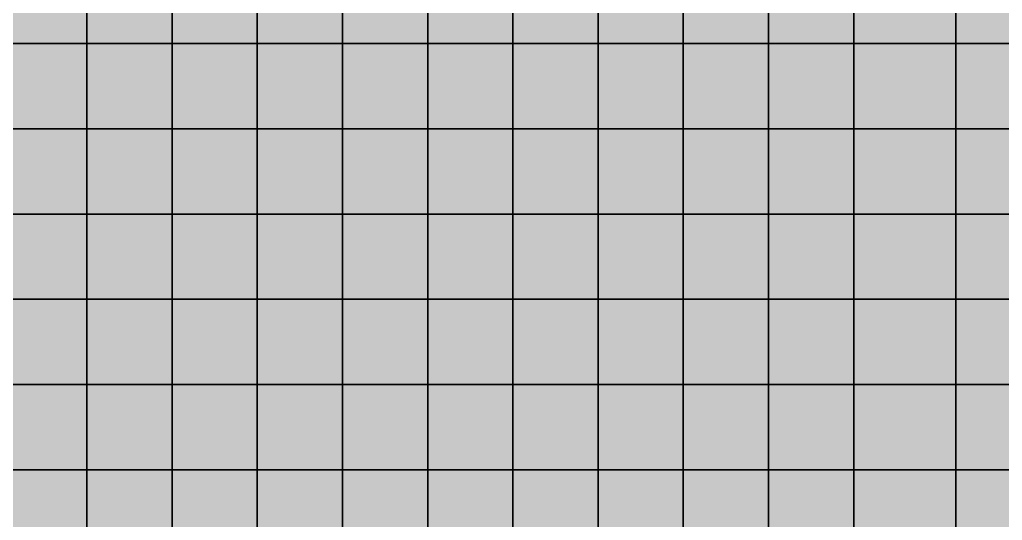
# Model space of a CAD drawing. Header units: inches. Extents: x -100 to 146, y -140 to 41.
# Drawn here: x 12.52 to 24.05, y -12.59 to -6.72 of the extents above; entities that cross this region are included whole.
import ezdxf

# ---------------------------------------------------------------- set-up
doc = ezdxf.new("R2010")
doc.units = ezdxf.units.IN
doc.header["$MEASUREMENT"] = 0
for name, color, linetype in [('Contour 1-01', 7, 'Continuous'), ('Mesh-joint-vd-s2', 7, 'Continuous'), ('Mesh-joint-vd-s3', 7, 'Continuous'), ('Mesh-セル中詰(水中)', 7, 'Continuous'), ('Mesh-梁①(両端)', 7, 'Continuous'), ('Mesh-梁③(円周)', 7, 'Continuous'), ('Mesh-深層混合処理(水中)', 7, 'Continuous'), ('Undeformed Mesh-セル中詰(水中)', 7, 'Continuous'), ('Undeformed Mesh-深層混合処理(水中)', 7, 'Continuous')]:
    doc.layers.add(name, color=color, linetype=linetype)

msp = doc.modelspace()

# ---------------------------------------------------------------- linework, layer by layer
at = {"color": 7, "true_color": 0xffffff, "transparency": 33554687}
for p, q in [((23.51, -7), (23.51, -6)), ((12.25, -7), (23.51, -7)), ((23.51, -8), (23.51, -7)), ((23.51, -7), (23.51, -7)), ((23.51, -7), (23.51, -7)), ((12.25, -8), (23.51, -8)), ((23.51, -9), (23.51, -8)), ((23.51, -8), (23.51, -8)), ((23.51, -8), (23.51, -8)), ((12.25, -9), (23.51, -9)), ((23.51, -10), (23.51, -9)), ((23.51, -9), (23.51, -9)), ((23.51, -9), (23.51, -9)), ((12.25, -10), (23.51, -10)), ((23.51, -11), (23.51, -10)), ((23.51, -10), (23.51, -10)), ((23.51, -10), (23.51, -10)), ((12.25, -11), (23.51, -11)), ((23.51, -12), (23.51, -11)), ((23.51, -11), (23.51, -11)), ((23.51, -11), (23.51, -11)), ((12.25, -12), (23.51, -12)), ((23.51, -13), (23.51, -12)), ((23.51, -12), (23.51, -12)), ((23.51, -12), (23.51, -12))]:
    msp.add_line(p, q, dxfattribs=at)
for points in [[(13.31103, -6), (12.25, -6), (12.25, -7)], [(13.31103, -6), (12.25, -7), (13.31103, -7)], [(14.31103, -6), (13.31103, -6), (13.31103, -7)], [(14.31103, -6), (13.31103, -7), (14.31103, -7)], [(15.31103, -6), (14.31103, -6), (14.31103, -7)], [(15.31103, -6), (14.31103, -7), (15.31103, -7)], [(16.31103, -6), (15.31103, -6), (15.31103, -7)], [(16.31103, -6), (15.31103, -7), (16.31103, -7)], [(17.31103, -6), (16.31103, -6), (16.31103, -7)], [(17.31103, -6), (16.31103, -7), (17.31103, -7)], [(18.31103, -6), (17.31103, -6), (17.31103, -7)], [(18.31103, -6), (17.31103, -7), (18.31103, -7)], [(18.31103, -6), (18.31103, -7), (19.31103, -7)], [(18.31103, -6), (19.31103, -7), (19.31103, -6)], [(20.31103, -6), (19.31103, -6), (19.31103, -7)], [(20.31103, -6), (19.31103, -7), (20.31103, -7)], [(20.31103, -6), (20.31103, -7), (21.31103, -7)], [(20.31103, -6), (21.31103, -7), (21.31103, -6)], [(22.31103, -6), (21.31103, -6), (21.31103, -7)], [(22.31103, -6), (21.31103, -7), (22.31103, -7)], [(23.51, -6), (22.31103, -6), (22.31103, -7)], [(23.51, -6), (22.31103, -7), (23.51, -7)], [(24.6, -6), (23.51, -6), (23.51, -7)], [(24.6, -6), (23.51, -7), (24.6, -7)], [(13.31103, -7), (12.25, -7), (12.25, -8)], [(13.31103, -7), (12.25, -8), (13.31103, -8)], [(14.31103, -7), (13.31103, -7), (13.31103, -8)], [(14.31103, -7), (13.31103, -8), (14.31103, -8)], [(15.31103, -7), (14.31103, -7), (14.31103, -8)], [(15.31103, -7), (14.31103, -8), (15.31103, -8)], [(16.31103, -7), (15.31103, -7), (15.31103, -8)], [(16.31103, -7), (15.31103, -8), (16.31103, -8)], [(17.31103, -7), (16.31103, -7), (16.31103, -8)], [(17.31103, -7), (16.31103, -8), (17.31103, -8)], [(17.31103, -7), (17.31103, -8), (18.31103, -8)], [(17.31103, -7), (18.31103, -8), (18.31103, -7)], [(18.31103, -7), (18.31103, -8), (19.31103, -8)], [(18.31103, -7), (19.31103, -8), (19.31103, -7)], [(20.31103, -7), (19.31103, -7), (19.31103, -8)], [(20.31103, -7), (19.31103, -8), (20.31103, -8)], [(20.31103, -7), (20.31103, -8), (21.31103, -8)], [(20.31103, -7), (21.31103, -8), (21.31103, -7)], [(22.31103, -7), (21.31103, -7), (21.31103, -8)], [(22.31103, -7), (21.31103, -8), (22.31103, -8)], [(22.31103, -7), (22.31103, -8), (23.51, -8)], [(22.31103, -7), (23.51, -8), (23.51, -7)], [(24.6, -7), (23.51, -7), (23.51, -8)], [(24.6, -7), (23.51, -8), (24.6, -8)], [(13.31103, -8), (12.25, -8), (12.25, -9)], [(13.31103, -8), (12.25, -9), (13.31103, -9)], [(14.31103, -8), (13.31103, -8), (13.31103, -9)], [(14.31103, -8), (13.31103, -9), (14.31103, -9)], [(15.31103, -8), (14.31103, -8), (14.31103, -9)], [(15.31103, -8), (14.31103, -9), (15.31103, -9)], [(16.31103, -8), (15.31103, -8), (15.31103, -9)], [(16.31103, -8), (15.31103, -9), (16.31103, -9)], [(17.31103, -8), (16.31103, -8), (16.31103, -9)], [(17.31103, -8), (16.31103, -9), (17.31103, -9)], [(18.31103, -8), (17.31103, -8), (17.31103, -9)], [(18.31103, -8), (17.31103, -9), (18.31103, -9)], [(19.31103, -8), (18.31103, -8), (18.31103, -9)], [(19.31103, -8), (18.31103, -9), (19.31103, -9)], [(20.31103, -8), (19.31103, -8), (19.31103, -9)], [(20.31103, -8), (19.31103, -9), (20.31103, -9)], [(21.31103, -8), (20.31103, -8), (20.31103, -9)], [(21.31103, -8), (20.31103, -9), (21.31103, -9)], [(22.31103, -8), (21.31103, -8), (21.31103, -9)], [(22.31103, -8), (21.31103, -9), (22.31103, -9)], [(23.51, -8), (22.31103, -8), (22.31103, -9)], [(23.51, -8), (22.31103, -9), (23.51, -9)], [(24.6, -8), (23.51, -8), (23.51, -9)], [(24.6, -8), (23.51, -9), (24.6, -9)], [(13.31103, -9), (12.25, -9), (12.25, -10)], [(13.31103, -9), (12.25, -10), (13.31103, -10)], [(14.31103, -9), (13.31103, -9), (13.31103, -10)], [(14.31103, -9), (13.31103, -10), (14.31103, -10)], [(15.31103, -9), (14.31103, -9), (14.31103, -10)], [(15.31103, -9), (14.31103, -10), (15.31103, -10)], [(16.31103, -9), (15.31103, -9), (15.31103, -10)], [(16.31103, -9), (15.31103, -10), (16.31103, -10)], [(17.31103, -9), (16.31103, -9), (16.31103, -10)], [(17.31103, -9), (16.31103, -10), (17.31103, -10)], [(18.31103, -9), (17.31103, -9), (17.31103, -10)], [(18.31103, -9), (17.31103, -10), (18.31103, -10)], [(18.31103, -9), (18.31103, -10), (19.31103, -10)], [(18.31103, -9), (19.31103, -10), (19.31103, -9)], [(20.31103, -9), (19.31103, -9), (19.31103, -10)], [(20.31103, -9), (19.31103, -10), (20.31103, -10)], [(20.31103, -9), (20.31103, -10), (21.31103, -10)], [(20.31103, -9), (21.31103, -10), (21.31103, -9)], [(22.31103, -9), (21.31103, -9), (21.31103, -10)], [(22.31103, -9), (21.31103, -10), (22.31103, -10)], [(22.31103, -9), (22.31103, -10), (23.51, -10)], [(22.31103, -9), (23.51, -10), (23.51, -9)], [(24.6, -9), (23.51, -9), (23.51, -10)], [(24.6, -9), (23.51, -10), (24.6, -10)], [(13.31103, -10), (12.25, -10), (12.25, -11)], [(13.31103, -10), (12.25, -11), (13.31103, -11)], [(14.31103, -10), (13.31103, -10), (13.31103, -11)], [(14.31103, -10), (13.31103, -11), (14.31103, -11)], [(15.31103, -10), (14.31103, -10), (14.31103, -11)], [(15.31103, -10), (14.31103, -11), (15.31103, -11)], [(16.31103, -10), (15.31103, -10), (15.31103, -11)], [(16.31103, -10), (15.31103, -11), (16.31103, -11)], [(17.31103, -10), (16.31103, -10), (16.31103, -11)], [(17.31103, -10), (16.31103, -11), (17.31103, -11)], [(17.31103, -10), (17.31103, -11), (18.31103, -11)], [(17.31103, -10), (18.31103, -11), (18.31103, -10)], [(18.31103, -10), (18.31103, -11), (19.31103, -11)], [(18.31103, -10), (19.31103, -11), (19.31103, -10)], [(20.31103, -10), (19.31103, -10), (19.31103, -11)], [(20.31103, -10), (19.31103, -11), (20.31103, -11)], [(20.31103, -10), (20.31103, -11), (21.31103, -11)], [(20.31103, -10), (21.31103, -11), (21.31103, -10)], [(22.31103, -10), (21.31103, -10), (21.31103, -11)], [(22.31103, -10), (21.31103, -11), (22.31103, -11)], [(23.51, -11), (23.51, -10), (22.31103, -10)], [(23.51, -11), (22.31103, -10), (22.31103, -11)], [(23.51, -10), (23.51, -11), (24.6, -11)], [(23.51, -10), (24.6, -11), (24.6, -10)], [(13.31103, -11), (12.25, -11), (12.25, -12)], [(13.31103, -11), (12.25, -12), (13.31103, -12)], [(14.31103, -11), (13.31103, -11), (13.31103, -12)], [(14.31103, -11), (13.31103, -12), (14.31103, -12)], [(15.31103, -11), (14.31103, -11), (14.31103, -12)], [(15.31103, -11), (14.31103, -12), (15.31103, -12)], [(15.31103, -11), (15.31103, -12), (16.31103, -12)], [(15.31103, -11), (16.31103, -12), (16.31103, -11)], [(17.31103, -11), (16.31103, -11), (16.31103, -12)], [(17.31103, -11), (16.31103, -12), (17.31103, -12)], [(17.31103, -11), (17.31103, -12), (18.31103, -12)], [(17.31103, -11), (18.31103, -12), (18.31103, -11)], [(18.31103, -11), (18.31103, -12), (19.31103, -12)], [(18.31103, -11), (19.31103, -12), (19.31103, -11)], [(19.31103, -11), (19.31103, -12), (20.31103, -12)], [(19.31103, -11), (20.31103, -12), (20.31103, -11)], [(20.31103, -11), (20.31103, -12), (21.31103, -12)], [(20.31103, -11), (21.31103, -12), (21.31103, -11)], [(22.31103, -11), (21.31103, -11), (21.31103, -12)], [(22.31103, -11), (21.31103, -12), (22.31103, -12)], [(23.51, -12), (23.51, -11), (22.31103, -11)], [(23.51, -12), (22.31103, -11), (22.31103, -12)], [(23.51, -11), (23.51, -12), (24.6, -12)], [(23.51, -11), (24.6, -12), (24.6, -11)], [(12.25, -12), (12.25, -13), (13.31103, -13)], [(12.25, -12), (13.31103, -13), (13.31103, -12)], [(14.31103, -12), (13.31103, -12), (13.31103, -13)], [(14.31103, -12), (13.31103, -13), (14.31103, -13)], [(14.31103, -12), (14.31103, -13), (15.31103, -13)], [(14.31103, -12), (15.31103, -13), (15.31103, -12)], [(15.31103, -12), (15.31103, -13), (16.31103, -13)], [(15.31103, -12), (16.31103, -13), (16.31103, -12)], [(17.31103, -12), (16.31103, -12), (16.31103, -13)], [(17.31103, -12), (16.31103, -13), (17.31103, -13)], [(17.31103, -12), (17.31103, -13), (18.31103, -13)], [(17.31103, -12), (18.31103, -13), (18.31103, -12)], [(18.31103, -12), (18.31103, -13), (19.31103, -13)], [(18.31103, -12), (19.31103, -13), (19.31103, -12)], [(19.31103, -12), (19.31103, -13), (20.31103, -13)], [(19.31103, -12), (20.31103, -13), (20.31103, -12)], [(20.31103, -12), (20.31103, -13), (21.31103, -13)], [(20.31103, -12), (21.31103, -13), (21.31103, -12)], [(21.31103, -12), (21.31103, -13), (22.31103, -13)], [(21.31103, -12), (22.31103, -13), (22.31103, -12)], [(23.51, -13), (23.51, -12), (22.31103, -12)], [(23.51, -13), (22.31103, -12), (22.31103, -13)], [(23.51, -12), (23.51, -13), (24.6, -13)], [(23.51, -12), (24.6, -13), (24.6, -12)]]:
    msp.add_solid(points, dxfattribs=at)
at = {"layer": 'Contour 1-01', "color": 5, "true_color": 0x0000ff}
for points in [[(13.31103, -6), (12.25, -6), (12.25, -7)], [(13.31103, -6), (12.25, -7), (13.31103, -7)], [(14.31103, -6), (13.31103, -6), (13.31103, -7)], [(14.31103, -6), (13.31103, -7), (14.31103, -7)], [(15.31103, -6), (14.31103, -6), (14.31103, -7)], [(15.31103, -6), (14.31103, -7), (15.31103, -7)], [(16.31103, -6), (15.31103, -6), (15.31103, -7)], [(16.31103, -6), (15.31103, -7), (16.31103, -7)], [(17.31103, -6), (16.31103, -6), (16.31103, -7)], [(17.31103, -6), (16.31103, -7), (17.31103, -7)], [(18.31103, -6), (17.31103, -6), (17.31103, -7)], [(18.31103, -6), (17.31103, -7), (18.31103, -7)], [(18.31103, -6), (18.31103, -7), (19.31103, -7)], [(18.31103, -6), (19.31103, -7), (19.31103, -6)], [(20.31103, -6), (19.31103, -6), (19.31103, -7)], [(20.31103, -6), (19.31103, -7), (20.31103, -7)], [(20.31103, -6), (20.31103, -7), (21.31103, -7)], [(20.31103, -6), (21.31103, -7), (21.31103, -6)], [(22.31103, -6), (21.31103, -6), (21.31103, -7)], [(22.31103, -6), (21.31103, -7), (22.31103, -7)], [(23.51, -6), (22.31103, -6), (22.31103, -7)], [(23.51, -6), (22.31103, -7), (23.51, -7)], [(24.6, -6), (23.51, -6), (23.51, -7)], [(24.6, -6), (23.51, -7), (24.6, -7)], [(13.31103, -7), (12.25, -7), (12.25, -8)], [(13.31103, -7), (12.25, -8), (13.31103, -8)], [(14.31103, -7), (13.31103, -7), (13.31103, -8)], [(14.31103, -7), (13.31103, -8), (14.31103, -8)], [(15.31103, -7), (14.31103, -7), (14.31103, -8)], [(15.31103, -7), (14.31103, -8), (15.31103, -8)], [(16.31103, -7), (15.31103, -7), (15.31103, -8)], [(16.31103, -7), (15.31103, -8), (16.31103, -8)], [(17.31103, -7), (16.31103, -7), (16.31103, -8)], [(17.31103, -7), (16.31103, -8), (17.31103, -8)], [(17.31103, -7), (17.31103, -8), (18.31103, -8)], [(17.31103, -7), (18.31103, -8), (18.31103, -7)], [(18.31103, -7), (18.31103, -8), (19.31103, -8)], [(18.31103, -7), (19.31103, -8), (19.31103, -7)], [(20.31103, -7), (19.31103, -7), (19.31103, -8)], [(20.31103, -7), (19.31103, -8), (20.31103, -8)], [(20.31103, -7), (20.31103, -8), (21.31103, -8)], [(20.31103, -7), (21.31103, -8), (21.31103, -7)], [(22.31103, -7), (21.31103, -7), (21.31103, -8)], [(22.31103, -7), (21.31103, -8), (22.31103, -8)], [(22.31103, -7), (22.31103, -8), (23.51, -8)], [(22.31103, -7), (23.51, -8), (23.51, -7)], [(24.6, -7), (23.51, -7), (23.51, -8)], [(24.6, -7), (23.51, -8), (24.6, -8)], [(13.31103, -8), (12.25, -8), (12.25, -9)], [(13.31103, -8), (12.25, -9), (13.31103, -9)], [(14.31103, -8), (13.31103, -8), (13.31103, -9)], [(14.31103, -8), (13.31103, -9), (14.31103, -9)], [(15.31103, -8), (14.31103, -8), (14.31103, -9)], [(15.31103, -8), (14.31103, -9), (15.31103, -9)], [(16.31103, -8), (15.31103, -8), (15.31103, -9)], [(16.31103, -8), (15.31103, -9), (16.31103, -9)], [(17.31103, -8), (16.31103, -8), (16.31103, -9)], [(17.31103, -8), (16.31103, -9), (17.31103, -9)], [(18.31103, -8), (17.31103, -8), (17.31103, -9)], [(18.31103, -8), (17.31103, -9), (18.31103, -9)], [(19.31103, -8), (18.31103, -8), (18.31103, -9)], [(19.31103, -8), (18.31103, -9), (19.31103, -9)], [(20.31103, -8), (19.31103, -8), (19.31103, -9)], [(20.31103, -8), (19.31103, -9), (20.31103, -9)], [(21.31103, -8), (20.31103, -8), (20.31103, -9)], [(21.31103, -8), (20.31103, -9), (21.31103, -9)], [(22.31103, -8), (21.31103, -8), (21.31103, -9)], [(22.31103, -8), (21.31103, -9), (22.31103, -9)], [(23.51, -8), (22.31103, -8), (22.31103, -9)], [(23.51, -8), (22.31103, -9), (23.51, -9)], [(24.6, -8), (23.51, -8), (23.51, -9)], [(24.6, -8), (23.51, -9), (24.6, -9)], [(13.31103, -9), (12.25, -9), (12.25, -10)], [(13.31103, -9), (12.25, -10), (13.31103, -10)], [(14.31103, -9), (13.31103, -9), (13.31103, -10)], [(14.31103, -9), (13.31103, -10), (14.31103, -10)], [(15.31103, -9), (14.31103, -9), (14.31103, -10)], [(15.31103, -9), (14.31103, -10), (15.31103, -10)], [(16.31103, -9), (15.31103, -9), (15.31103, -10)], [(16.31103, -9), (15.31103, -10), (16.31103, -10)], [(17.31103, -9), (16.31103, -9), (16.31103, -10)], [(17.31103, -9), (16.31103, -10), (17.31103, -10)], [(18.31103, -9), (17.31103, -9), (17.31103, -10)], [(18.31103, -9), (17.31103, -10), (18.31103, -10)], [(18.31103, -9), (18.31103, -10), (19.31103, -10)], [(18.31103, -9), (19.31103, -10), (19.31103, -9)], [(20.31103, -9), (19.31103, -9), (19.31103, -10)], [(20.31103, -9), (19.31103, -10), (20.31103, -10)], [(20.31103, -9), (20.31103, -10), (21.31103, -10)], [(20.31103, -9), (21.31103, -10), (21.31103, -9)], [(22.31103, -9), (21.31103, -9), (21.31103, -10)], [(22.31103, -9), (21.31103, -10), (22.31103, -10)], [(22.31103, -9), (22.31103, -10), (23.51, -10)], [(22.31103, -9), (23.51, -10), (23.51, -9)], [(24.6, -9), (23.51, -9), (23.51, -10)], [(24.6, -9), (23.51, -10), (24.6, -10)], [(13.31103, -10), (12.25, -10), (12.25, -11)], [(13.31103, -10), (12.25, -11), (13.31103, -11)], [(14.31103, -10), (13.31103, -10), (13.31103, -11)], [(14.31103, -10), (13.31103, -11), (14.31103, -11)], [(15.31103, -10), (14.31103, -10), (14.31103, -11)], [(15.31103, -10), (14.31103, -11), (15.31103, -11)], [(16.31103, -10), (15.31103, -10), (15.31103, -11)], [(16.31103, -10), (15.31103, -11), (16.31103, -11)], [(17.31103, -10), (16.31103, -10), (16.31103, -11)], [(17.31103, -10), (16.31103, -11), (17.31103, -11)], [(17.31103, -10), (17.31103, -11), (18.31103, -11)], [(17.31103, -10), (18.31103, -11), (18.31103, -10)], [(18.31103, -10), (18.31103, -11), (19.31103, -11)], [(18.31103, -10), (19.31103, -11), (19.31103, -10)], [(20.31103, -10), (19.31103, -10), (19.31103, -11)], [(20.31103, -10), (19.31103, -11), (20.31103, -11)], [(20.31103, -10), (20.31103, -11), (21.31103, -11)], [(20.31103, -10), (21.31103, -11), (21.31103, -10)], [(22.31103, -10), (21.31103, -10), (21.31103, -11)], [(22.31103, -10), (21.31103, -11), (22.31103, -11)], [(23.51, -11), (23.51, -10), (22.31103, -10)], [(23.51, -11), (22.31103, -10), (22.31103, -11)], [(23.51, -10), (23.51, -11), (24.6, -11)], [(23.51, -10), (24.6, -11), (24.6, -10)], [(13.31103, -11), (12.25, -11), (12.25, -12)], [(13.31103, -11), (12.25, -12), (13.31103, -12)], [(14.31103, -11), (13.31103, -11), (13.31103, -12)], [(14.31103, -11), (13.31103, -12), (14.31103, -12)], [(15.31103, -11), (14.31103, -11), (14.31103, -12)], [(15.31103, -11), (14.31103, -12), (15.31103, -12)], [(15.31103, -11), (15.31103, -12), (16.31103, -12)], [(15.31103, -11), (16.31103, -12), (16.31103, -11)], [(17.31103, -11), (16.31103, -11), (16.31103, -12)], [(17.31103, -11), (16.31103, -12), (17.31103, -12)], [(17.31103, -11), (17.31103, -12), (18.31103, -12)], [(17.31103, -11), (18.31103, -12), (18.31103, -11)], [(18.31103, -11), (18.31103, -12), (19.31103, -12)], [(18.31103, -11), (19.31103, -12), (19.31103, -11)], [(19.31103, -11), (19.31103, -12), (20.31103, -12)], [(19.31103, -11), (20.31103, -12), (20.31103, -11)], [(20.31103, -11), (20.31103, -12), (21.31103, -12)], [(20.31103, -11), (21.31103, -12), (21.31103, -11)], [(22.31103, -11), (21.31103, -11), (21.31103, -12)], [(22.31103, -11), (21.31103, -12), (22.31103, -12)], [(23.51, -12), (23.51, -11), (22.31103, -11)], [(23.51, -12), (22.31103, -11), (22.31103, -12)], [(23.51, -11), (23.51, -12), (24.6, -12)], [(23.51, -11), (24.6, -12), (24.6, -11)], [(12.25, -12), (12.25, -13), (13.31103, -13)], [(12.25, -12), (13.31103, -13), (13.31103, -12)], [(14.31103, -12), (13.31103, -12), (13.31103, -13)], [(14.31103, -12), (13.31103, -13), (14.31103, -13)], [(14.31103, -12), (14.31103, -13), (15.31103, -13)], [(14.31103, -12), (15.31103, -13), (15.31103, -12)], [(15.31103, -12), (15.31103, -13), (16.31103, -13)], [(15.31103, -12), (16.31103, -13), (16.31103, -12)], [(17.31103, -12), (16.31103, -12), (16.31103, -13)], [(17.31103, -12), (16.31103, -13), (17.31103, -13)], [(17.31103, -12), (17.31103, -13), (18.31103, -13)], [(17.31103, -12), (18.31103, -13), (18.31103, -12)], [(18.31103, -12), (18.31103, -13), (19.31103, -13)], [(18.31103, -12), (19.31103, -13), (19.31103, -12)], [(19.31103, -12), (19.31103, -13), (20.31103, -13)], [(19.31103, -12), (20.31103, -13), (20.31103, -12)], [(20.31103, -12), (20.31103, -13), (21.31103, -13)], [(20.31103, -12), (21.31103, -13), (21.31103, -12)], [(21.31103, -12), (21.31103, -13), (22.31103, -13)], [(21.31103, -12), (22.31103, -13), (22.31103, -12)], [(23.51, -13), (23.51, -12), (22.31103, -12)], [(23.51, -13), (22.31103, -12), (22.31103, -13)], [(23.51, -12), (23.51, -13), (24.6, -13)], [(23.51, -12), (24.6, -13), (24.6, -12)]]:
    msp.add_solid(points, dxfattribs=at)
at = {"layer": 'Mesh-joint-vd-s2', "color": 18, "true_color": 0x000000, "transparency": 33554559}
for p, q in [((23.51, -7), (23.51, -7)), ((23.51, -8), (23.51, -8)), ((23.51, -9), (23.51, -9)), ((23.51, -10), (23.51, -10)), ((23.51, -11), (23.51, -11)), ((23.51, -12), (23.51, -12))]:
    msp.add_line(p, q, dxfattribs=at)
at = {"layer": 'Mesh-joint-vd-s3', "color": 18, "true_color": 0x000000, "transparency": 33554559}
for p, q in [((23.51, -7), (23.51, -7)), ((23.51, -8), (23.51, -8)), ((23.51, -9), (23.51, -9)), ((23.51, -10), (23.51, -10)), ((23.51, -11), (23.51, -11)), ((23.51, -12), (23.51, -12))]:
    msp.add_line(p, q, dxfattribs=at)
at = {"layer": 'Mesh-セル中詰(水中)', "color": 18, "true_color": 0x000000, "transparency": 33554559}
for p, q in [((13.31103, -7), (13.31103, -6)), ((13.31103, -6), (13.31103, -7)), ((14.31103, -7), (14.31103, -6)), ((14.31103, -6), (14.31103, -7)), ((15.31103, -7), (15.31103, -6)), ((15.31103, -6), (15.31103, -7)), ((16.31103, -7), (16.31103, -6)), ((16.31103, -6), (16.31103, -7)), ((17.31103, -7), (17.31103, -6)), ((17.31103, -6), (17.31103, -7)), ((18.31103, -7), (18.31103, -6)), ((18.31103, -6), (18.31103, -7)), ((19.31103, -7), (19.31103, -6)), ((19.31103, -6), (19.31103, -7)), ((20.31103, -7), (20.31103, -6)), ((20.31103, -6), (20.31103, -7)), ((21.31103, -7), (21.31103, -6)), ((21.31103, -6), (21.31103, -7)), ((22.31103, -7), (22.31103, -6)), ((22.31103, -6), (22.31103, -7)), ((23.51, -7), (23.51, -6)), ((13.31103, -7), (12.25, -7)), ((12.25, -7), (13.31103, -7)), ((13.31103, -8), (13.31103, -7)), ((14.31103, -7), (13.31103, -7)), ((13.31103, -7), (13.31103, -8)), ((13.31103, -7), (14.31103, -7)), ((14.31103, -8), (14.31103, -7)), ((15.31103, -7), (14.31103, -7)), ((14.31103, -7), (14.31103, -8)), ((14.31103, -7), (15.31103, -7)), ((15.31103, -8), (15.31103, -7)), ((16.31103, -7), (15.31103, -7)), ((15.31103, -7), (15.31103, -8)), ((15.31103, -7), (16.31103, -7)), ((16.31103, -8), (16.31103, -7)), ((17.31103, -7), (16.31103, -7)), ((16.31103, -7), (16.31103, -8)), ((16.31103, -7), (17.31103, -7)), ((17.31103, -8), (17.31103, -7)), ((17.31103, -7), (17.31103, -8)), ((18.31103, -7), (17.31103, -7)), ((17.31103, -7), (18.31103, -7)), ((18.31103, -8), (18.31103, -7)), ((18.31103, -7), (18.31103, -8)), ((19.31103, -7), (18.31103, -7)), ((18.31103, -7), (19.31103, -7)), ((19.31103, -8), (19.31103, -7)), ((20.31103, -7), (19.31103, -7)), ((19.31103, -7), (19.31103, -8)), ((19.31103, -7), (20.31103, -7)), ((20.31103, -8), (20.31103, -7)), ((20.31103, -7), (20.31103, -8)), ((21.31103, -7), (20.31103, -7)), ((20.31103, -7), (21.31103, -7)), ((21.31103, -8), (21.31103, -7)), ((22.31103, -7), (21.31103, -7)), ((21.31103, -7), (21.31103, -8)), ((21.31103, -7), (22.31103, -7)), ((22.31103, -8), (22.31103, -7)), ((22.31103, -7), (22.31103, -8)), ((23.51, -7), (22.31103, -7)), ((22.31103, -7), (23.51, -7)), ((23.51, -8), (23.51, -7)), ((13.31103, -8), (12.25, -8)), ((12.25, -8), (13.31103, -8)), ((13.31103, -9), (13.31103, -8)), ((13.31103, -8), (14.31103, -8)), ((14.31103, -8), (13.31103, -8)), ((13.31103, -8), (13.31103, -9)), ((14.31103, -9), (14.31103, -8)), ((15.31103, -8), (14.31103, -8)), ((14.31103, -8), (14.31103, -9)), ((14.31103, -8), (15.31103, -8)), ((15.31103, -9), (15.31103, -8)), ((16.31103, -8), (15.31103, -8)), ((15.31103, -8), (15.31103, -9)), ((15.31103, -8), (16.31103, -8)), ((16.31103, -9), (16.31103, -8)), ((17.31103, -8), (16.31103, -8)), ((16.31103, -8), (16.31103, -9)), ((16.31103, -8), (17.31103, -8)), ((17.31103, -9), (17.31103, -8)), ((18.31103, -8), (17.31103, -8)), ((17.31103, -8), (17.31103, -9)), ((17.31103, -8), (18.31103, -8)), ((18.31103, -9), (18.31103, -8)), ((19.31103, -8), (18.31103, -8)), ((18.31103, -8), (18.31103, -9)), ((18.31103, -8), (19.31103, -8)), ((19.31103, -9), (19.31103, -8)), ((20.31103, -8), (19.31103, -8)), ((19.31103, -8), (19.31103, -9)), ((19.31103, -8), (20.31103, -8)), ((20.31103, -9), (20.31103, -8)), ((21.31103, -8), (20.31103, -8)), ((20.31103, -8), (20.31103, -9)), ((20.31103, -8), (21.31103, -8)), ((21.31103, -9), (21.31103, -8)), ((22.31103, -8), (21.31103, -8)), ((21.31103, -8), (21.31103, -9)), ((21.31103, -8), (22.31103, -8)), ((22.31103, -9), (22.31103, -8)), ((23.51, -8), (22.31103, -8)), ((22.31103, -8), (22.31103, -9)), ((22.31103, -8), (23.51, -8)), ((23.51, -9), (23.51, -8)), ((13.31103, -9), (12.25, -9)), ((12.25, -9), (13.31103, -9)), ((13.31103, -10), (13.31103, -9)), ((14.31103, -9), (13.31103, -9)), ((13.31103, -9), (13.31103, -10)), ((13.31103, -9), (14.31103, -9)), ((14.31103, -10), (14.31103, -9)), ((15.31103, -9), (14.31103, -9)), ((14.31103, -9), (14.31103, -10)), ((14.31103, -9), (15.31103, -9)), ((15.31103, -10), (15.31103, -9)), ((16.31103, -9), (15.31103, -9)), ((15.31103, -9), (15.31103, -10)), ((15.31103, -9), (16.31103, -9)), ((16.31103, -10), (16.31103, -9)), ((17.31103, -9), (16.31103, -9)), ((16.31103, -9), (16.31103, -10)), ((16.31103, -9), (17.31103, -9)), ((17.31103, -10), (17.31103, -9)), ((18.31103, -9), (17.31103, -9)), ((17.31103, -9), (17.31103, -10)), ((17.31103, -9), (18.31103, -9)), ((18.31103, -10), (18.31103, -9)), ((18.31103, -9), (18.31103, -10)), ((19.31103, -9), (18.31103, -9)), ((18.31103, -9), (19.31103, -9)), ((19.31103, -10), (19.31103, -9)), ((20.31103, -9), (19.31103, -9)), ((19.31103, -9), (19.31103, -10)), ((19.31103, -9), (20.31103, -9)), ((20.31103, -10), (20.31103, -9)), ((20.31103, -9), (20.31103, -10)), ((21.31103, -9), (20.31103, -9)), ((20.31103, -9), (21.31103, -9)), ((21.31103, -10), (21.31103, -9)), ((22.31103, -9), (21.31103, -9)), ((21.31103, -9), (21.31103, -10)), ((21.31103, -9), (22.31103, -9)), ((22.31103, -10), (22.31103, -9)), ((22.31103, -9), (22.31103, -10)), ((23.51, -9), (22.31103, -9)), ((22.31103, -9), (23.51, -9)), ((23.51, -10), (23.51, -9)), ((13.31103, -10), (12.25, -10)), ((12.25, -10), (13.31103, -10)), ((13.31103, -11), (13.31103, -10)), ((14.31103, -10), (13.31103, -10)), ((13.31103, -10), (13.31103, -11)), ((13.31103, -10), (14.31103, -10)), ((14.31103, -11), (14.31103, -10)), ((15.31103, -10), (14.31103, -10)), ((14.31103, -10), (14.31103, -11)), ((14.31103, -10), (15.31103, -10)), ((15.31103, -11), (15.31103, -10)), ((16.31103, -10), (15.31103, -10)), ((15.31103, -10), (15.31103, -11)), ((15.31103, -10), (16.31103, -10)), ((16.31103, -11), (16.31103, -10)), ((17.31103, -10), (16.31103, -10)), ((16.31103, -10), (16.31103, -11)), ((16.31103, -10), (17.31103, -10)), ((17.31103, -11), (17.31103, -10)), ((17.31103, -10), (17.31103, -11)), ((18.31103, -10), (17.31103, -10)), ((17.31103, -10), (18.31103, -10)), ((18.31103, -11), (18.31103, -10)), ((18.31103, -10), (18.31103, -11)), ((19.31103, -10), (18.31103, -10)), ((18.31103, -10), (19.31103, -10)), ((19.31103, -11), (19.31103, -10)), ((20.31103, -10), (19.31103, -10)), ((19.31103, -10), (19.31103, -11)), ((19.31103, -10), (20.31103, -10)), ((20.31103, -11), (20.31103, -10)), ((20.31103, -10), (20.31103, -11)), ((21.31103, -10), (20.31103, -10)), ((20.31103, -10), (21.31103, -10)), ((21.31103, -11), (21.31103, -10)), ((22.31103, -10), (21.31103, -10)), ((21.31103, -10), (21.31103, -11)), ((21.31103, -10), (22.31103, -10)), ((22.31103, -11), (22.31103, -10)), ((23.51, -10), (22.31103, -10)), ((22.31103, -10), (22.31103, -11)), ((22.31103, -10), (23.51, -10)), ((23.51, -11), (23.51, -10)), ((13.31103, -11), (12.25, -11)), ((12.25, -11), (13.31103, -11)), ((13.31103, -12), (13.31103, -11)), ((14.31103, -11), (13.31103, -11)), ((13.31103, -11), (13.31103, -12)), ((13.31103, -11), (14.31103, -11)), ((14.31103, -12), (14.31103, -11)), ((14.31103, -11), (15.31103, -11)), ((15.31103, -11), (14.31103, -11)), ((14.31103, -11), (14.31103, -12)), ((15.31103, -12), (15.31103, -11)), ((15.31103, -11), (15.31103, -12)), ((16.31103, -11), (15.31103, -11)), ((15.31103, -11), (16.31103, -11)), ((16.31103, -12), (16.31103, -11)), ((17.31103, -11), (16.31103, -11)), ((16.31103, -11), (16.31103, -12)), ((16.31103, -11), (17.31103, -11)), ((17.31103, -12), (17.31103, -11)), ((17.31103, -11), (17.31103, -12)), ((18.31103, -11), (17.31103, -11)), ((17.31103, -11), (18.31103, -11)), ((18.31103, -12), (18.31103, -11)), ((18.31103, -11), (19.31103, -11)), ((18.31103, -11), (18.31103, -12)), ((19.31103, -11), (18.31103, -11)), ((19.31103, -12), (19.31103, -11)), ((19.31103, -11), (19.31103, -12)), ((20.31103, -11), (19.31103, -11)), ((19.31103, -11), (20.31103, -11)), ((20.31103, -12), (20.31103, -11)), ((20.31103, -11), (20.31103, -12)), ((21.31103, -11), (20.31103, -11)), ((20.31103, -11), (21.31103, -11)), ((21.31103, -12), (21.31103, -11)), ((22.31103, -11), (21.31103, -11)), ((21.31103, -11), (21.31103, -12)), ((21.31103, -11), (22.31103, -11)), ((22.31103, -12), (22.31103, -11)), ((23.51, -11), (22.31103, -11)), ((22.31103, -11), (22.31103, -12)), ((22.31103, -11), (23.51, -11)), ((23.51, -12), (23.51, -11)), ((13.31103, -12), (12.25, -12)), ((12.25, -12), (13.31103, -12)), ((13.31103, -13), (13.31103, -12)), ((14.31103, -12), (13.31103, -12)), ((13.31103, -12), (13.31103, -13)), ((13.31103, -12), (14.31103, -12)), ((14.31103, -13), (14.31103, -12)), ((14.31103, -12), (14.31103, -13)), ((15.31103, -12), (14.31103, -12)), ((14.31103, -12), (15.31103, -12)), ((15.31103, -13), (15.31103, -12)), ((15.31103, -12), (15.31103, -13)), ((16.31103, -12), (15.31103, -12)), ((15.31103, -12), (16.31103, -12)), ((16.31103, -13), (16.31103, -12)), ((17.31103, -12), (16.31103, -12)), ((16.31103, -12), (16.31103, -13)), ((16.31103, -12), (17.31103, -12)), ((17.31103, -13), (17.31103, -12)), ((17.31103, -12), (17.31103, -13)), ((18.31103, -12), (17.31103, -12)), ((17.31103, -12), (18.31103, -12)), ((18.31103, -13), (18.31103, -12)), ((18.31103, -12), (18.31103, -13)), ((19.31103, -12), (18.31103, -12)), ((18.31103, -12), (19.31103, -12)), ((19.31103, -13), (19.31103, -12)), ((19.31103, -12), (19.31103, -13)), ((20.31103, -12), (19.31103, -12)), ((19.31103, -12), (20.31103, -12)), ((20.31103, -13), (20.31103, -12)), ((20.31103, -12), (20.31103, -13)), ((21.31103, -12), (20.31103, -12)), ((20.31103, -12), (21.31103, -12)), ((21.31103, -13), (21.31103, -12)), ((21.31103, -12), (21.31103, -13)), ((22.31103, -12), (21.31103, -12)), ((21.31103, -12), (22.31103, -12)), ((22.31103, -13), (22.31103, -12)), ((23.51, -12), (22.31103, -12)), ((22.31103, -12), (22.31103, -13)), ((22.31103, -12), (23.51, -12)), ((23.51, -13), (23.51, -12))]:
    msp.add_line(p, q, dxfattribs=at)
at = {"layer": 'Mesh-梁①(両端)', "color": 18, "true_color": 0x000000, "transparency": 33554559}
for p, q in [((23.51, -7), (23.51, -6)), ((23.51, -8), (23.51, -7)), ((23.51, -9), (23.51, -8)), ((23.51, -10), (23.51, -9)), ((23.51, -11), (23.51, -10)), ((23.51, -12), (23.51, -11)), ((23.51, -13), (23.51, -12))]:
    msp.add_line(p, q, dxfattribs=at)
at = {"layer": 'Mesh-梁③(円周)', "color": 18, "true_color": 0x000000, "transparency": 33554559}
for p, q in [((12.25, -7), (23.51, -7)), ((12.25, -8), (23.51, -8)), ((12.25, -9), (23.51, -9)), ((12.25, -10), (23.51, -10)), ((12.25, -11), (23.51, -11)), ((12.25, -12), (23.51, -12))]:
    msp.add_line(p, q, dxfattribs=at)
at = {"layer": 'Mesh-深層混合処理(水中)', "color": 18, "true_color": 0x000000, "transparency": 33554559}
for p, q in [((23.51, -6), (23.51, -7)), ((24.6, -7), (23.51, -7)), ((23.51, -7), (23.51, -8)), ((23.51, -7), (24.6, -7)), ((24.6, -8), (23.51, -8)), ((23.51, -8), (23.51, -9)), ((23.51, -8), (24.6, -8)), ((24.6, -9), (23.51, -9)), ((23.51, -9), (23.51, -10)), ((23.51, -9), (24.6, -9)), ((23.51, -10), (23.51, -11)), ((24.6, -10), (23.51, -10)), ((23.51, -10), (24.6, -10)), ((23.51, -11), (23.51, -12)), ((24.6, -11), (23.51, -11)), ((23.51, -11), (24.6, -11)), ((23.51, -12), (23.51, -13)), ((24.6, -12), (23.51, -12)), ((23.51, -12), (24.6, -12))]:
    msp.add_line(p, q, dxfattribs=at)
at = {"layer": 'Undeformed Mesh-セル中詰(水中)', "color": 8, "true_color": 0x808080, "transparency": 33554687}
for p, q in [((13.31103, -7), (13.31103, -6)), ((13.31103, -6), (13.31103, -7)), ((14.31103, -7), (14.31103, -6)), ((14.31103, -6), (14.31103, -7)), ((15.31103, -7), (15.31103, -6)), ((15.31103, -6), (15.31103, -7)), ((16.31103, -7), (16.31103, -6)), ((16.31103, -6), (16.31103, -7)), ((17.31103, -7), (17.31103, -6)), ((17.31103, -6), (17.31103, -7)), ((18.31103, -7), (18.31103, -6)), ((18.31103, -6), (18.31103, -7)), ((19.31103, -7), (19.31103, -6)), ((19.31103, -6), (19.31103, -7)), ((20.31103, -7), (20.31103, -6)), ((20.31103, -6), (20.31103, -7)), ((21.31103, -7), (21.31103, -6)), ((21.31103, -6), (21.31103, -7)), ((22.31103, -7), (22.31103, -6)), ((22.31103, -6), (22.31103, -7)), ((23.51, -7), (23.51, -6)), ((13.31103, -7), (12.25, -7)), ((12.25, -7), (13.31103, -7)), ((13.31103, -8), (13.31103, -7)), ((14.31103, -7), (13.31103, -7)), ((13.31103, -7), (13.31103, -8)), ((13.31103, -7), (14.31103, -7)), ((14.31103, -8), (14.31103, -7)), ((15.31103, -7), (14.31103, -7)), ((14.31103, -7), (14.31103, -8)), ((14.31103, -7), (15.31103, -7)), ((15.31103, -8), (15.31103, -7)), ((16.31103, -7), (15.31103, -7)), ((15.31103, -7), (15.31103, -8)), ((15.31103, -7), (16.31103, -7)), ((16.31103, -8), (16.31103, -7)), ((17.31103, -7), (16.31103, -7)), ((16.31103, -7), (16.31103, -8)), ((16.31103, -7), (17.31103, -7)), ((17.31103, -8), (17.31103, -7)), ((17.31103, -7), (17.31103, -8)), ((18.31103, -7), (17.31103, -7)), ((17.31103, -7), (18.31103, -7)), ((18.31103, -8), (18.31103, -7)), ((18.31103, -7), (18.31103, -8)), ((19.31103, -7), (18.31103, -7)), ((18.31103, -7), (19.31103, -7)), ((19.31103, -8), (19.31103, -7)), ((20.31103, -7), (19.31103, -7)), ((19.31103, -7), (19.31103, -8)), ((19.31103, -7), (20.31103, -7)), ((20.31103, -8), (20.31103, -7)), ((20.31103, -7), (20.31103, -8)), ((21.31103, -7), (20.31103, -7)), ((20.31103, -7), (21.31103, -7)), ((21.31103, -8), (21.31103, -7)), ((22.31103, -7), (21.31103, -7)), ((21.31103, -7), (21.31103, -8)), ((21.31103, -7), (22.31103, -7)), ((22.31103, -8), (22.31103, -7)), ((22.31103, -7), (22.31103, -8)), ((23.51, -7), (22.31103, -7)), ((22.31103, -7), (23.51, -7)), ((23.51, -8), (23.51, -7)), ((13.31103, -8), (12.25, -8)), ((12.25, -8), (13.31103, -8)), ((13.31103, -9), (13.31103, -8)), ((13.31103, -8), (14.31103, -8)), ((14.31103, -8), (13.31103, -8)), ((13.31103, -8), (13.31103, -9)), ((14.31103, -9), (14.31103, -8)), ((15.31103, -8), (14.31103, -8)), ((14.31103, -8), (14.31103, -9)), ((14.31103, -8), (15.31103, -8)), ((15.31103, -9), (15.31103, -8)), ((16.31103, -8), (15.31103, -8)), ((15.31103, -8), (15.31103, -9)), ((15.31103, -8), (16.31103, -8)), ((16.31103, -9), (16.31103, -8)), ((17.31103, -8), (16.31103, -8)), ((16.31103, -8), (16.31103, -9)), ((16.31103, -8), (17.31103, -8)), ((17.31103, -9), (17.31103, -8)), ((18.31103, -8), (17.31103, -8)), ((17.31103, -8), (17.31103, -9)), ((17.31103, -8), (18.31103, -8)), ((18.31103, -9), (18.31103, -8)), ((19.31103, -8), (18.31103, -8)), ((18.31103, -8), (18.31103, -9)), ((18.31103, -8), (19.31103, -8)), ((19.31103, -9), (19.31103, -8)), ((20.31103, -8), (19.31103, -8)), ((19.31103, -8), (19.31103, -9)), ((19.31103, -8), (20.31103, -8)), ((20.31103, -9), (20.31103, -8)), ((21.31103, -8), (20.31103, -8)), ((20.31103, -8), (20.31103, -9)), ((20.31103, -8), (21.31103, -8)), ((21.31103, -9), (21.31103, -8)), ((22.31103, -8), (21.31103, -8)), ((21.31103, -8), (21.31103, -9)), ((21.31103, -8), (22.31103, -8)), ((22.31103, -9), (22.31103, -8)), ((23.51, -8), (22.31103, -8)), ((22.31103, -8), (22.31103, -9)), ((22.31103, -8), (23.51, -8)), ((23.51, -9), (23.51, -8)), ((13.31103, -9), (12.25, -9)), ((12.25, -9), (13.31103, -9)), ((13.31103, -10), (13.31103, -9)), ((14.31103, -9), (13.31103, -9)), ((13.31103, -9), (13.31103, -10)), ((13.31103, -9), (14.31103, -9)), ((14.31103, -10), (14.31103, -9)), ((15.31103, -9), (14.31103, -9)), ((14.31103, -9), (14.31103, -10)), ((14.31103, -9), (15.31103, -9)), ((15.31103, -10), (15.31103, -9)), ((16.31103, -9), (15.31103, -9)), ((15.31103, -9), (15.31103, -10)), ((15.31103, -9), (16.31103, -9)), ((16.31103, -10), (16.31103, -9)), ((17.31103, -9), (16.31103, -9)), ((16.31103, -9), (16.31103, -10)), ((16.31103, -9), (17.31103, -9)), ((17.31103, -10), (17.31103, -9)), ((18.31103, -9), (17.31103, -9)), ((17.31103, -9), (17.31103, -10)), ((17.31103, -9), (18.31103, -9)), ((18.31103, -10), (18.31103, -9)), ((18.31103, -9), (18.31103, -10)), ((19.31103, -9), (18.31103, -9)), ((18.31103, -9), (19.31103, -9)), ((19.31103, -10), (19.31103, -9)), ((20.31103, -9), (19.31103, -9)), ((19.31103, -9), (19.31103, -10)), ((19.31103, -9), (20.31103, -9)), ((20.31103, -10), (20.31103, -9)), ((20.31103, -9), (20.31103, -10)), ((21.31103, -9), (20.31103, -9)), ((20.31103, -9), (21.31103, -9)), ((21.31103, -10), (21.31103, -9)), ((22.31103, -9), (21.31103, -9)), ((21.31103, -9), (21.31103, -10)), ((21.31103, -9), (22.31103, -9)), ((22.31103, -10), (22.31103, -9)), ((22.31103, -9), (22.31103, -10)), ((23.51, -9), (22.31103, -9)), ((22.31103, -9), (23.51, -9)), ((23.51, -10), (23.51, -9)), ((13.31103, -10), (12.25, -10)), ((12.25, -10), (13.31103, -10)), ((13.31103, -11), (13.31103, -10)), ((14.31103, -10), (13.31103, -10)), ((13.31103, -10), (13.31103, -11)), ((13.31103, -10), (14.31103, -10)), ((14.31103, -11), (14.31103, -10)), ((15.31103, -10), (14.31103, -10)), ((14.31103, -10), (14.31103, -11)), ((14.31103, -10), (15.31103, -10)), ((15.31103, -11), (15.31103, -10)), ((16.31103, -10), (15.31103, -10)), ((15.31103, -10), (15.31103, -11)), ((15.31103, -10), (16.31103, -10)), ((16.31103, -11), (16.31103, -10)), ((17.31103, -10), (16.31103, -10)), ((16.31103, -10), (16.31103, -11)), ((16.31103, -10), (17.31103, -10)), ((17.31103, -11), (17.31103, -10)), ((17.31103, -10), (17.31103, -11)), ((18.31103, -10), (17.31103, -10)), ((17.31103, -10), (18.31103, -10)), ((18.31103, -11), (18.31103, -10)), ((18.31103, -10), (18.31103, -11)), ((19.31103, -10), (18.31103, -10)), ((18.31103, -10), (19.31103, -10)), ((19.31103, -11), (19.31103, -10)), ((20.31103, -10), (19.31103, -10)), ((19.31103, -10), (19.31103, -11)), ((19.31103, -10), (20.31103, -10)), ((20.31103, -11), (20.31103, -10)), ((20.31103, -10), (20.31103, -11)), ((21.31103, -10), (20.31103, -10)), ((20.31103, -10), (21.31103, -10)), ((21.31103, -11), (21.31103, -10)), ((22.31103, -10), (21.31103, -10)), ((21.31103, -10), (21.31103, -11)), ((21.31103, -10), (22.31103, -10)), ((22.31103, -11), (22.31103, -10)), ((23.51, -10), (22.31103, -10)), ((22.31103, -10), (22.31103, -11)), ((22.31103, -10), (23.51, -10)), ((23.51, -11), (23.51, -10)), ((13.31103, -11), (12.25, -11)), ((12.25, -11), (13.31103, -11)), ((13.31103, -12), (13.31103, -11)), ((14.31103, -11), (13.31103, -11)), ((13.31103, -11), (13.31103, -12)), ((13.31103, -11), (14.31103, -11)), ((14.31103, -12), (14.31103, -11)), ((14.31103, -11), (15.31103, -11)), ((15.31103, -11), (14.31103, -11)), ((14.31103, -11), (14.31103, -12)), ((15.31103, -12), (15.31103, -11)), ((15.31103, -11), (15.31103, -12)), ((16.31103, -11), (15.31103, -11)), ((15.31103, -11), (16.31103, -11)), ((16.31103, -12), (16.31103, -11)), ((17.31103, -11), (16.31103, -11)), ((16.31103, -11), (16.31103, -12)), ((16.31103, -11), (17.31103, -11)), ((17.31103, -12), (17.31103, -11)), ((17.31103, -11), (17.31103, -12)), ((18.31103, -11), (17.31103, -11)), ((17.31103, -11), (18.31103, -11)), ((18.31103, -12), (18.31103, -11)), ((18.31103, -11), (19.31103, -11)), ((18.31103, -11), (18.31103, -12)), ((19.31103, -11), (18.31103, -11)), ((19.31103, -12), (19.31103, -11)), ((19.31103, -11), (19.31103, -12)), ((20.31103, -11), (19.31103, -11)), ((19.31103, -11), (20.31103, -11)), ((20.31103, -12), (20.31103, -11)), ((20.31103, -11), (20.31103, -12)), ((21.31103, -11), (20.31103, -11)), ((20.31103, -11), (21.31103, -11)), ((21.31103, -12), (21.31103, -11)), ((22.31103, -11), (21.31103, -11)), ((21.31103, -11), (21.31103, -12)), ((21.31103, -11), (22.31103, -11)), ((22.31103, -12), (22.31103, -11)), ((23.51, -11), (22.31103, -11)), ((22.31103, -11), (22.31103, -12)), ((22.31103, -11), (23.51, -11)), ((23.51, -12), (23.51, -11)), ((13.31103, -12), (12.25, -12)), ((12.25, -12), (13.31103, -12)), ((13.31103, -13), (13.31103, -12)), ((14.31103, -12), (13.31103, -12)), ((13.31103, -12), (13.31103, -13)), ((13.31103, -12), (14.31103, -12)), ((14.31103, -13), (14.31103, -12)), ((14.31103, -12), (14.31103, -13)), ((15.31103, -12), (14.31103, -12)), ((14.31103, -12), (15.31103, -12)), ((15.31103, -13), (15.31103, -12)), ((15.31103, -12), (15.31103, -13)), ((16.31103, -12), (15.31103, -12)), ((15.31103, -12), (16.31103, -12)), ((16.31103, -13), (16.31103, -12)), ((17.31103, -12), (16.31103, -12)), ((16.31103, -12), (16.31103, -13)), ((16.31103, -12), (17.31103, -12)), ((17.31103, -13), (17.31103, -12)), ((17.31103, -12), (17.31103, -13)), ((18.31103, -12), (17.31103, -12)), ((17.31103, -12), (18.31103, -12)), ((18.31103, -13), (18.31103, -12)), ((18.31103, -12), (18.31103, -13)), ((19.31103, -12), (18.31103, -12)), ((18.31103, -12), (19.31103, -12)), ((19.31103, -13), (19.31103, -12)), ((19.31103, -12), (19.31103, -13)), ((20.31103, -12), (19.31103, -12)), ((19.31103, -12), (20.31103, -12)), ((20.31103, -13), (20.31103, -12)), ((20.31103, -12), (20.31103, -13)), ((21.31103, -12), (20.31103, -12)), ((20.31103, -12), (21.31103, -12)), ((21.31103, -13), (21.31103, -12)), ((21.31103, -12), (21.31103, -13)), ((22.31103, -12), (21.31103, -12)), ((21.31103, -12), (22.31103, -12)), ((22.31103, -13), (22.31103, -12)), ((23.51, -12), (22.31103, -12)), ((22.31103, -12), (22.31103, -13)), ((22.31103, -12), (23.51, -12)), ((23.51, -13), (23.51, -12))]:
    msp.add_line(p, q, dxfattribs=at)
at = {"layer": 'Undeformed Mesh-深層混合処理(水中)', "color": 8, "true_color": 0x808080, "transparency": 33554687}
for p, q in [((23.51, -6), (23.51, -7)), ((24.6, -7), (23.51, -7)), ((23.51, -7), (23.51, -8)), ((23.51, -7), (24.6, -7)), ((24.6, -8), (23.51, -8)), ((23.51, -8), (23.51, -9)), ((23.51, -8), (24.6, -8)), ((24.6, -9), (23.51, -9)), ((23.51, -9), (23.51, -10)), ((23.51, -9), (24.6, -9)), ((23.51, -10), (23.51, -11)), ((24.6, -10), (23.51, -10)), ((23.51, -10), (24.6, -10)), ((23.51, -11), (23.51, -12)), ((24.6, -11), (23.51, -11)), ((23.51, -11), (24.6, -11)), ((23.51, -12), (23.51, -13)), ((24.6, -12), (23.51, -12)), ((23.51, -12), (24.6, -12))]:
    msp.add_line(p, q, dxfattribs=at)

doc.saveas('drawing.dxf')
